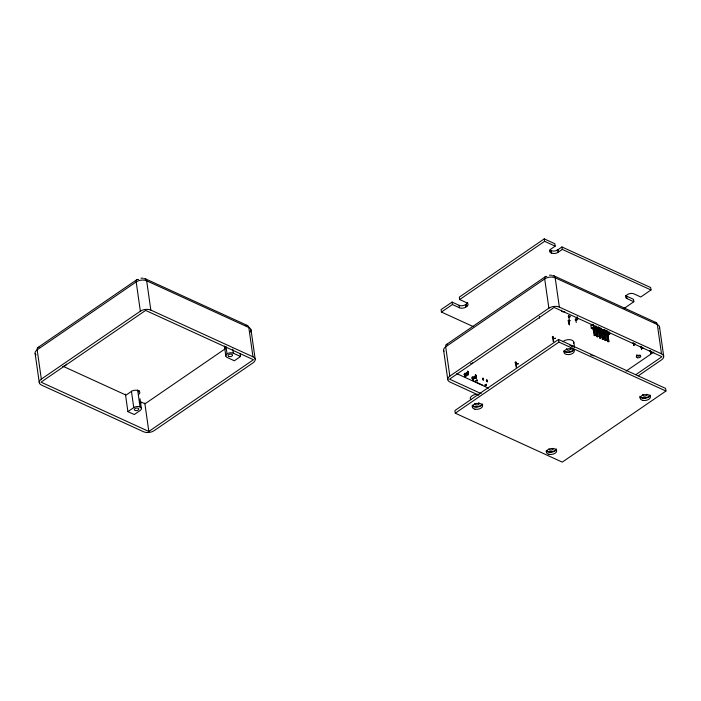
<?xml version="1.0" encoding="UTF-8"?>
<svg xmlns="http://www.w3.org/2000/svg" width="701" height="701" viewBox="0 0 701 701"><rect width="100%" height="100%" fill="white"/><g stroke="black" fill="none" stroke-linecap="round" stroke-linejoin="round"><path stroke-width="1.05" d="M465.841 375.254L465.262 374.641L467.751 373.545L465.841 375.254L465.262 376.84L465.262 374.641L467.751 373.545L468.224 374.676L465.262 376.84L464.412 373.247M643.019 347.898L641.529 348.975L641.538 346.776M485.451 385.033L485.407 386.058L485.127 384.893M649.757 350.877L650.87 351.148M632.644 342.955L633.906 343.227M652.386 352.182L650.905 353.269L651.474 351.674M640.898 346.285L641.529 348.975L642.116 347.398M634.344 343.84L633.792 345.286L633.353 343.543M634.791 343.77L633.792 345.286L633.511 343.236M635.018 343.709L633.792 345.286L633.774 343.218M475.856 380.555L477.118 380.038M477.109 380.284L475.918 380.783M485.162 384.814L486.38 384.271L486.45 385.375L486.056 384.253M486.459 384.507L485.223 385.042M591.626 355.056L590.689 355.065M482.481 378.829L483.594 379.022M483.629 379.25L482.533 379.066M486.31 380.582L487.432 380.774M487.458 381.002L486.363 380.818M592.713 324.309L591.364 325.483L590.917 325.194L591.293 328.27L593.064 329.076M592.923 355.757L593.8 355.757M594.185 335.42L594.79 334.99L593.738 327.656L593.02 328.147L594.185 335.42L595.394 335.306L594.483 327.989L593.738 327.656M596.884 336.655L597.489 336.226L596.437 328.892L595.719 329.382L596.884 336.655L598.093 336.55L597.182 329.233L596.437 328.892M599.592 337.891L600.196 337.461L599.145 330.127L598.417 330.618L599.592 337.891L600.792 337.786L599.89 330.469L599.145 330.127M602.29 339.126L602.895 338.697L601.844 331.363L601.125 331.853L602.29 339.126L603.5 339.021L602.588 331.704L601.844 331.363M604.998 340.362L605.603 339.932L604.551 332.598L603.824 333.089L604.998 340.362L606.199 340.257L605.296 332.94L604.551 332.598M607.697 341.597L608.302 341.168L607.25 333.834L606.531 334.324L607.697 341.597L608.906 341.492L607.995 334.175L607.25 333.834M577.361 318.753L576.844 319.113L577.931 319.06L577.116 316.686M37.723 347.652L136.756 279.743M41.324 379.101L140.358 311.191A7.457 4.206 -8.1 0 1 150.838 310.087L252.982 356.809A7.457 4.206 -8.1 0 1 253.14 362.776L154.106 430.686A7.457 4.206 -8.1 0 1 143.635 431.79L41.49 385.068A7.457 4.206 -8.1 0 1 41.324 379.101L37.162 349.817A4.478 2.445 55.6 0 1 38.976 347.354M125.418 394.146L127.906 411.618L133.76 407.605A4.478 2.524 -8.1 0 1 140.042 406.939L137.615 389.852M225.652 348.511L145.037 403.794L139.517 401.27M240.119 353.435L240.557 356.511L234.362 360.761L227.159 357.466A4.478 2.524 -8.1 0 1 227.063 353.882L226.02 346.557M148.84 431.457L253.447 359.727L145.633 310.42L41.026 382.15L148.84 431.457L144.792 403.057M467.663 302.534A4.478 2.524 -8.1 0 1 466.489 303.936L465.429 304.663A4.478 2.524 -8.1 0 1 459.146 305.321L452.075 302.087L441.095 309.614L441.446 312.05L473.236 326.587M623.986 308.51L633.835 301.745L626.974 298.608A4.478 2.524 -8.1 0 1 626.878 295.033L627.623 294.516A4.478 2.524 -8.1 0 1 633.914 293.859L640.775 296.996L651.001 289.977L562.298 249.407L557.926 252.404A4.478 2.524 -8.1 0 1 551.643 253.07L550.898 252.728A4.478 2.524 -8.1 0 1 550.802 249.144L555.174 246.147L554.824 243.711L544.256 238.875L459.321 297.119L459.672 299.555L466.743 302.797A4.478 2.524 -8.1 0 1 466.84 306.372L465.779 307.099A4.478 2.524 -8.1 0 1 459.497 307.765L452.417 304.532L452.075 302.087M441.446 312.05L452.417 304.532M459.672 299.555L544.607 241.319L555.174 246.147M550.022 249.985A4.478 2.524 -8.1 0 0 550.548 250.292L551.293 250.625A4.478 2.524 -8.1 0 0 557.575 249.968L561.948 246.971L650.659 287.541L651.001 289.977M446.239 344.655L545.273 276.746M478.765 395.224L450.007 382.071A7.457 4.206 -8.1 0 1 449.84 376.104L548.874 308.195A7.457 4.206 -8.1 0 1 559.354 307.091L661.499 353.812A7.457 4.206 -8.1 0 1 661.656 359.779L638.252 375.832M558.583 339.45L454.896 410.549L455.273 413.187L562.272 462.125L665.95 391.035L665.573 388.389L558.583 339.45L558.951 342.097L665.95 391.035M455.273 413.187L558.951 342.097M593.02 328.147L594.483 327.989M602.772 332.695L604.201 331.354L596.253 327.893L593.949 329.479L602.054 333.185M595.719 329.382L597.182 329.233M596.647 330.714L598.961 329.128L598.672 327.122M598.417 330.618L599.89 330.469M599.355 331.95L601.66 330.373L601.379 328.357M601.125 331.853L602.588 331.704M603.824 333.089L605.296 332.94M605.471 333.93L607.539 332.879L609.712 334.053L607.303 335.656L605.603 334.833M606.531 334.324L607.995 334.175M626.107 371.118L653.902 352.051M635.807 374.667L661.963 356.73L554.149 307.424L449.543 379.153L481.193 393.629M591.293 328.27L593.712 326.657L596.253 327.893L595.973 325.886M473.096 378.207C484.216 370.671 463.501 381.843 475.515 377.094L475.953 378.268L473.604 378.812L475.515 377.094L473.035 378.19L475.953 378.268L475.83 374.755M641.634 346.802L640.416 346.715M641.275 346.934L641.529 348.975M603.745 330.031L604.209 331.713L606.908 332.949L606.251 330.714L608.039 331.45M556.682 250.336L558.566 250.283M140.989 278.201L143.065 278.218M549.505 275.204L551.582 275.221M568.625 320.725L570.412 320.716M625.669 295.48A4.478 2.524 -8.1 0 0 626.624 296.173L633.494 299.309L633.835 301.745M553.913 275.835L656.048 322.556M606.9 331.389L607.644 331.731M602.956 333.597L604.753 334.421M636.578 354.881L639.277 356.117M456.745 373.615L488.553 388.17M145.396 278.832L247.541 325.553M227.063 353.882A4.478 2.524 -8.1 0 1 233.345 353.216L240.557 356.511M63.467 366.483L126.049 395.11L131.56 391.324A4.478 2.524 -8.1 0 1 137.852 390.667L138.491 390.956A4.478 2.524 -8.1 0 1 139.096 394.128M127.906 411.618L134.285 414.536L140.139 410.523A4.478 2.524 -8.1 0 0 140.042 406.939M608.302 341.168L608.906 341.492M605.603 339.932L606.199 340.257M602.895 338.697L603.5 339.021M600.196 337.461L600.792 337.786M597.489 336.226L598.093 336.55M594.79 334.99L595.394 335.306M467.278 373.659L468.224 374.676L468.084 371.416M475.041 377.217L475.953 378.268L475.401 374.562M601.66 330.373L600.853 328.243L598.146 327.008L598.961 329.128M595.719 326.482L596.253 327.893M606.838 330.916L607.539 332.879M476.855 380.047L477.188 381.16L477.171 380.196M604.236 329.61L604.84 331.643M486.625 379.942L487.125 381.835L487.002 379.986M482.796 378.19L483.287 380.082L483.173 378.233M650.265 350.57L650.905 353.269L650.905 351.797M472.194 376.884L473.105 380.827L472.614 377.077M568.432 320.173L569.343 324.8L569.081 320.112L569.466 324.169M575.609 318.745L576.248 322.478M568.599 315.538L569.238 319.27M593.379 324.668L593.712 326.657M552.423 336.506L553.282 341.808M515.279 361.97L516.146 367.28M467.646 371.004L468.224 374.676M606.619 330.819L606.9 332.589M663.698 356.134L659.527 326.85M443.637 350.465L447.808 379.749M255.182 359.131L251.011 329.847M140.007 398.834L141.365 408.332M35.12 353.462L39.291 382.746M661.499 353.812L657.328 324.519A4.478 2.778 -65.4 0 0 654.287 322.662M626.624 296.173L626.974 298.608M607.276 334.666L608.293 341.869M606.628 330.933L606.908 332.949M604.569 333.431L605.594 340.633M601.87 332.195L602.886 339.398M599.162 330.96L600.187 338.162M596.463 329.724L597.48 336.927M593.765 328.489L594.781 335.691M561.948 246.971L562.298 249.407M573.786 342.106L574.487 347.021M557.575 249.968L557.926 252.404M559.354 307.091L555.183 277.806A4.478 2.778 -65.4 0 0 552.441 275.826M551.293 250.625L551.643 253.07M550.548 250.292L550.898 252.728M544.256 238.875L544.607 241.319M548.874 308.195L544.703 278.91A4.478 2.445 55.6 0 1 546.806 276.501M466.489 303.936L466.84 306.372M465.429 304.663L465.779 307.099M459.146 305.321L459.497 307.765M449.84 376.104L445.678 346.82A4.478 2.445 55.6 0 1 447.483 344.357M252.982 356.809L248.811 327.516A4.478 2.778 -65.4 0 0 245.771 325.658M232.767 349.107L233.345 353.216M224.416 346.049L225.836 356.064M150.838 310.087L146.667 280.803A4.478 2.778 -65.4 0 0 143.924 278.823M140.358 311.191L136.196 281.907A4.478 2.445 55.6 0 1 138.579 279.585M131.42 391.158L133.76 407.605M609.441 332.002L609.712 334.053M486.88 380.056L487.125 381.835M483.05 378.303L483.287 380.082M650.633 351.14L650.905 353.269M464.859 373.651L465.262 376.84M553.107 336.357L553.702 341.299M515.971 361.821L516.567 366.763M604.025 329.514L604.201 331.354M604.025 329.628L604.209 331.713M539.402 316.423L539.533 318.228M569.072 320.068L569.343 324.8M443.97 351.271A7.457 4.206 -8.1 0 1 445.678 346.82L544.703 278.91A7.457 4.206 -8.1 0 1 555.183 277.806L657.328 324.519A7.457 4.206 -8.1 0 1 659.264 328.594M482.682 385.068A1.49 0.815 55.6 0 1 482.297 384.98L474.165 381.256A1.49 0.815 55.6 0 1 473.193 380.292M564.699 311.577A2.234 1.262 -8.1 0 1 562.167 311.594A2.234 1.262 -8.1 0 1 561.694 310.201M472.43 362.759A2.234 1.262 -8.1 0 1 472.15 362.987M470.958 363.469A2.234 1.262 -8.1 0 1 470.66 363.512M640.118 355.083A2.234 1.262 -8.1 0 1 636.806 355.696M605.051 329.812A0.894 0.508 -8.1 0 1 605.033 330.057M592.713 325.448A0.894 0.508 -8.1 0 1 592.695 324.782M574.417 349.405A5.967 3.365 -8.1 0 1 569.703 352.226A5.967 3.365 -8.1 0 1 563.911 351.403M569.869 345.54A5.967 3.365 -8.1 0 1 574.522 347.67M650.353 395.644A5.967 3.365 -8.1 0 1 645.262 398.221A5.967 3.365 -8.1 0 1 639.741 397.064M556.612 449.595A5.967 3.365 -8.1 0 1 551.521 452.171A5.967 3.365 -8.1 0 1 546 451.015M482.735 404.126A5.967 3.365 -8.1 0 1 478.012 406.948A5.967 3.365 -8.1 0 1 472.22 406.124M482.025 404.074A5.222 2.944 -8.1 0 1 477.136 406.65A5.222 2.944 -8.1 0 1 472.141 405.117M573.707 349.352A5.222 2.944 -8.1 0 1 569.081 351.902A5.222 2.944 -8.1 0 1 564.016 350.649M571.613 346.233A5.222 2.944 -8.1 0 1 572.971 346.855M649.967 394.952A5.222 2.944 -8.1 0 1 645.218 397.8A5.222 2.944 -8.1 0 1 639.96 396.293M556.235 448.903A5.222 2.944 -8.1 0 1 551.74 451.716A5.222 2.944 -8.1 0 1 546.412 450.506M553.308 448.342A2.234 1.262 -8.1 0 1 551.284 450.077A2.234 1.262 -8.1 0 1 548.927 448.929M478.739 402.707A2.234 1.262 -8.1 0 1 478.748 404.354A2.234 1.262 -8.1 0 1 475.9 404.889A2.234 1.262 -8.1 0 1 475.006 403.408M570.553 348.064A2.234 1.262 -8.1 0 1 568.993 350.211A2.234 1.262 -8.1 0 1 566.688 348.686M646.979 394.269A2.234 1.262 -8.1 0 1 644.587 396.161A2.234 1.262 -8.1 0 1 643.027 394.356M562.964 341.676A5.967 3.365 -8.1 0 1 570.43 339.766A5.967 3.365 -8.1 0 1 573.576 343.508M470.809 399.71A5.967 3.365 -8.1 0 1 472.167 395.714A5.967 3.365 -8.1 0 1 479.011 394.54M139.411 390.702A4.478 2.524 -8.1 0 1 138.509 391.903M66.507 364.091A4.478 2.524 -8.1 0 1 62.669 366.5M36.058 354.978A7.457 4.206 -8.1 0 1 37.162 349.817L136.196 281.907A7.457 4.206 -8.1 0 1 146.667 280.803L248.811 327.516A7.457 4.206 -8.1 0 1 250.502 332.02M141.129 403.031A7.457 4.206 -8.1 0 1 139.963 402.707M464.097 374.422L465.254 374.693L468.645 372.091L467.514 371.951L464.106 374.387M515.235 362.908L516.269 362.82L515.244 362.873M517.364 363.88L518.398 363.793L517.364 363.863M552.37 337.444L553.404 337.356L552.37 337.426M554.5 338.417L555.534 338.329L554.5 338.417M568.108 320.892L569.589 320.795L568.108 320.892M637.507 357.764A2.234 1.262 -8.1 0 0 640.74 356.266A2.234 1.262 -8.1 0 0 637.314 355.591A2.234 1.262 -8.1 0 0 637.507 357.764M575.749 320.322A1.043 0.587 -8.1 0 0 577.256 319.621A1.043 0.587 -8.1 0 0 575.661 319.305A1.043 0.587 -8.1 0 0 575.749 320.322M568.835 317.159A1.043 0.587 -8.1 0 0 570.342 316.458A1.043 0.587 -8.1 0 0 568.748 316.142A1.043 0.587 -8.1 0 0 568.835 317.159M474.91 409.174A5.222 2.944 -8.1 0 0 482.621 405.791A5.222 2.944 -8.1 0 0 474.77 404.056A5.222 2.944 -8.1 0 0 474.91 409.174M566.592 354.452A5.222 2.944 -8.1 0 0 574.303 351.07A5.222 2.944 -8.1 0 0 566.461 349.335A5.222 2.944 -8.1 0 0 566.592 354.452M642.729 400.35A5.222 2.944 -8.1 0 0 650.44 396.976A5.222 2.944 -8.1 0 0 642.589 395.233A5.222 2.944 -8.1 0 0 642.729 400.35M548.988 454.301A5.222 2.944 -8.1 0 0 556.699 450.927A5.222 2.944 -8.1 0 0 548.857 449.183A5.222 2.944 -8.1 0 0 548.988 454.301M135.495 410.532A2.234 1.262 -8.1 0 0 138.798 409.086A2.234 1.262 -8.1 0 0 135.433 408.341A2.234 1.262 -8.1 0 0 135.495 410.532M229.227 356.581A2.234 1.262 -8.1 0 0 232.53 355.135A2.234 1.262 -8.1 0 0 229.166 354.391A2.234 1.262 -8.1 0 0 229.227 356.581"/></g></svg>
